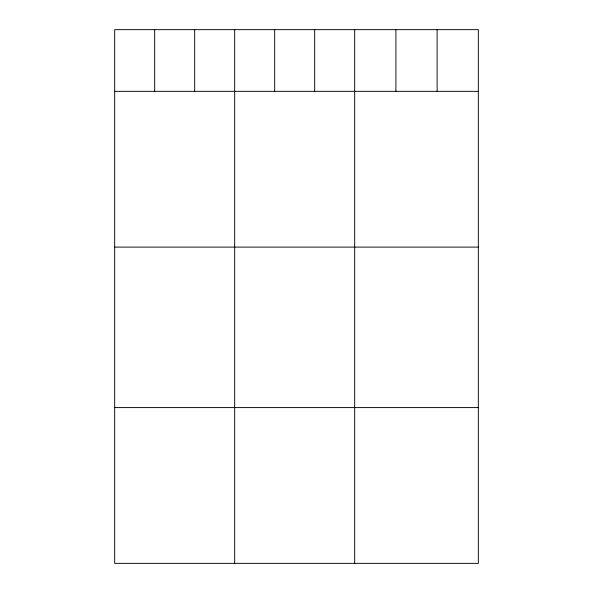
<?xml version="1.0" encoding="UTF-8"?>
<svg xmlns="http://www.w3.org/2000/svg" width="593" height="593" viewBox="0 0 593 593"><rect width="100%" height="100%" fill="white"/><g stroke="black" fill="none" stroke-linecap="round" stroke-linejoin="round"><path stroke-width="0.89" d="M478.329 91.344L478.329 563.35L114.671 563.35L114.671 29.65L478.329 29.65L478.329 91.344L114.671 91.344M114.671 247.103L478.329 247.103M114.671 407.591L478.329 407.591M437.115 29.65L437.115 91.344M395.902 29.65L395.902 91.344M354.688 29.65L354.688 563.35M314.683 29.65L314.683 91.344M274.678 29.65L274.678 91.344M234.68 29.65L234.68 563.35M194.674 29.65L194.674 91.344M154.669 29.65L154.669 91.344"/></g></svg>
